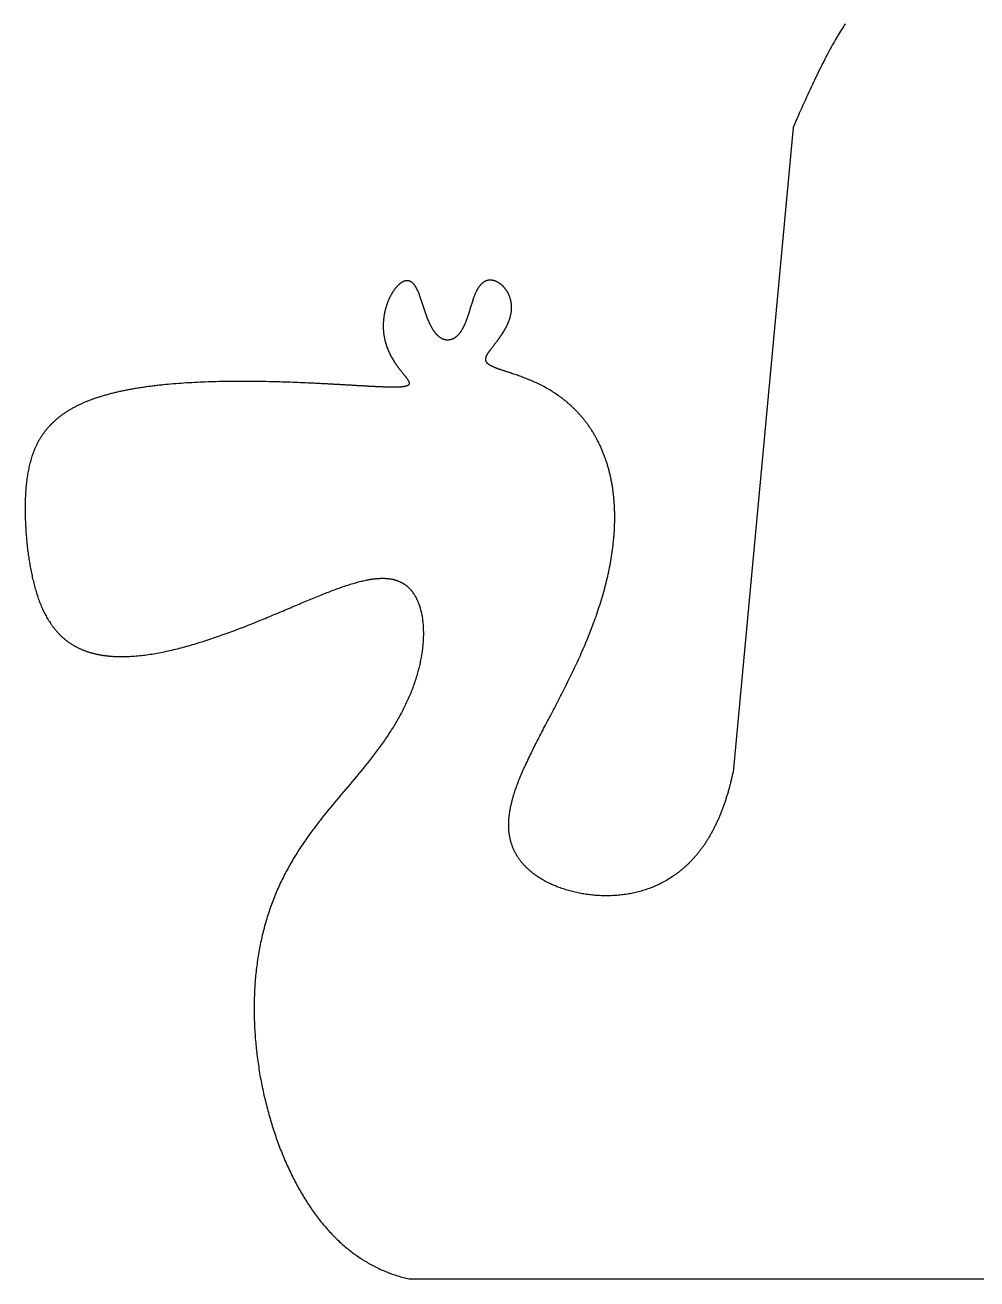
# Model space of a CAD drawing. Extents: x 10 to 579, y 44 to 800.
# Drawn here: x 221.17 to 258.34, y 304.96 to 353.96 of the extents above; entities that cross this region are included whole.
import ezdxf

# ---------------------------------------------------------------- set-up
doc = ezdxf.new("R2010")
doc.units = 0
doc.header["$MEASUREMENT"] = 0
doc.layers.get('0').update_dxf_attribs({"lineweight": 0})

msp = doc.modelspace()

# ---------------------------------------------------------------- linework, layer by layer
at = {"color": 18, "lineweight": 25, "true_color": 0x000000}
for p, q in [((251.167, 349.959), (248.818, 324.767)), ((236.167, 304.959), (286.167, 304.959))]:
    msp.add_line(p, q, dxfattribs=at)
for points in [[(253.202, 354.011), (253.165, 353.956), (253.128, 353.899), (253.09, 353.841), (253.052, 353.781), (253.014, 353.72), (252.975, 353.658), (252.937, 353.593), (252.898, 353.527), (252.858, 353.46), (252.818, 353.391), (252.778, 353.321), (252.738, 353.249), (252.697, 353.176), (252.656, 353.102), (252.615, 353.026), (252.574, 352.949), (252.532, 352.87), (252.49, 352.79), (252.448, 352.709), (252.405, 352.626), (252.362, 352.542), (252.319, 352.457), (252.276, 352.37), (252.232, 352.283), (252.188, 352.194), (252.144, 352.104), (252.1, 352.012), (252.055, 351.92), (252.011, 351.826), (251.966, 351.732), (251.92, 351.636), (251.875, 351.539), (251.829, 351.441), (251.783, 351.342), (251.737, 351.241), (251.691, 351.14), (251.644, 351.038), (251.597, 350.935), (251.55, 350.83), (251.503, 350.725), (251.456, 350.618), (251.408, 350.511), (251.36, 350.403), (251.312, 350.293), (251.264, 350.183), (251.216, 350.071), (251.167, 349.959)], [(248.818, 324.767), (248.809, 324.726), (248.8, 324.686), (248.791, 324.645), (248.782, 324.605), (248.773, 324.564), (248.764, 324.524), (248.754, 324.484), (248.745, 324.445), (248.735, 324.405), (248.725, 324.366), (248.715, 324.327), (248.705, 324.287), (248.695, 324.249), (248.685, 324.21), (248.675, 324.171), (248.664, 324.133), (248.654, 324.095), (248.643, 324.057), (248.633, 324.019), (248.622, 323.982), (248.611, 323.944), (248.6, 323.907), (248.589, 323.87), (248.577, 323.833), (248.566, 323.796), (248.554, 323.76), (248.543, 323.723), (248.531, 323.687), (248.519, 323.651), (248.507, 323.615), (248.495, 323.58), (248.483, 323.544), (248.471, 323.509), (248.458, 323.474), (248.446, 323.439), (248.433, 323.404), (248.421, 323.369), (248.408, 323.335), (248.395, 323.301), (248.382, 323.267), (248.369, 323.233), (248.356, 323.199), (248.342, 323.165), (248.329, 323.132), (248.315, 323.099), (248.302, 323.066), (248.288, 323.033), (248.274, 323), (248.26, 322.968), (248.246, 322.936), (248.232, 322.903), (248.217, 322.871), (248.203, 322.84), (248.188, 322.808), (248.174, 322.777), (248.159, 322.745), (248.144, 322.714), (248.129, 322.683), (248.114, 322.653), (248.099, 322.622), (248.083, 322.592), (248.068, 322.562), (248.053, 322.531), (248.037, 322.502), (248.021, 322.472), (248.005, 322.442), (247.989, 322.413), (247.973, 322.384), (247.957, 322.355), (247.941, 322.326), (247.925, 322.298), (247.908, 322.269), (247.892, 322.241), (247.875, 322.213), (247.858, 322.185), (247.841, 322.157), (247.824, 322.13), (247.807, 322.102), (247.79, 322.075), (247.773, 322.048), (247.755, 322.021), (247.738, 321.994), (247.72, 321.968), (247.702, 321.942), (247.685, 321.915), (247.667, 321.89), (247.649, 321.864), (247.63, 321.838), (247.612, 321.813), (247.594, 321.787), (247.575, 321.762), (247.557, 321.737), (247.538, 321.713), (247.519, 321.688), (247.5, 321.664), (247.481, 321.639), (247.462, 321.615), (247.443, 321.591), (247.424, 321.568), (247.405, 321.544), (247.385, 321.521), (247.365, 321.498), (247.346, 321.475), (247.326, 321.452), (247.306, 321.429), (247.286, 321.407), (247.266, 321.384), (247.246, 321.362), (247.226, 321.34), (247.205, 321.319), (247.185, 321.297), (247.164, 321.276), (247.143, 321.254), (247.123, 321.233), (247.102, 321.212), (247.081, 321.192), (247.06, 321.171), (247.039, 321.151), (247.017, 321.13), (246.996, 321.11), (246.974, 321.09), (246.953, 321.071), (246.931, 321.051), (246.91, 321.032), (246.888, 321.013), (246.866, 320.994), (246.844, 320.975), (246.822, 320.956), (246.799, 320.938), (246.777, 320.919), (246.755, 320.901), (246.732, 320.883), (246.71, 320.866), (246.687, 320.848), (246.641, 320.813), (246.595, 320.779), (246.549, 320.746), (246.502, 320.713), (246.455, 320.681), (246.408, 320.65), (246.36, 320.619), (246.312, 320.589), (246.264, 320.56), (246.215, 320.532), (246.166, 320.504), (246.117, 320.477), (246.067, 320.45), (246.017, 320.424), (245.967, 320.399), (245.916, 320.375), (245.865, 320.351), (245.814, 320.328), (245.763, 320.305), (245.711, 320.284), (245.659, 320.262), (245.607, 320.242), (245.554, 320.222), (245.502, 320.203), (245.449, 320.185), (245.395, 320.167), (245.342, 320.15), (245.288, 320.133), (245.234, 320.117), (245.18, 320.102), (245.126, 320.088), (245.071, 320.074), (245.016, 320.061), (244.961, 320.048), (244.906, 320.036), (244.851, 320.025), (244.795, 320.014), (244.74, 320.004), (244.684, 319.995), (244.628, 319.986), (244.572, 319.978), (244.516, 319.971), (244.459, 319.964), (244.403, 319.958), (244.346, 319.953), (244.29, 319.948), (244.233, 319.943), (244.176, 319.94), (244.12, 319.937), (244.063, 319.934), (244.006, 319.933), (243.949, 319.931), (243.892, 319.931), (243.835, 319.931), (243.778, 319.931), (243.721, 319.933), (243.664, 319.935), (243.607, 319.937), (243.551, 319.94), (243.494, 319.944), (243.437, 319.948), (243.381, 319.953), (243.324, 319.958), (243.268, 319.964), (243.211, 319.971), (243.155, 319.978), (243.099, 319.986), (243.043, 319.994), (242.988, 320.003), (242.932, 320.012), (242.877, 320.022), (242.822, 320.033), (242.767, 320.044), (242.712, 320.055), (242.658, 320.068), (242.603, 320.08), (242.549, 320.094), (242.496, 320.107), (242.442, 320.122), (242.389, 320.137), (242.337, 320.152), (242.284, 320.168), (242.232, 320.185), (242.18, 320.202), (242.129, 320.219), (242.078, 320.237), (242.027, 320.256), (241.977, 320.275), (241.927, 320.294), (241.878, 320.315), (241.829, 320.335), (241.781, 320.356), (241.732, 320.378), (241.685, 320.4), (241.638, 320.423), (241.591, 320.446), (241.545, 320.469), (241.5, 320.493), (241.455, 320.518), (241.41, 320.543), (241.366, 320.568), (241.323, 320.594), (241.28, 320.621), (241.238, 320.647), (241.196, 320.675), (241.155, 320.703), (241.115, 320.731), (241.075, 320.759), (241.055, 320.774), (241.036, 320.789), (241.017, 320.803), (240.997, 320.818), (240.978, 320.833), (240.96, 320.848), (240.941, 320.864), (240.922, 320.879), (240.904, 320.894), (240.886, 320.91), (240.868, 320.925), (240.85, 320.941), (240.833, 320.957), (240.815, 320.973), (240.798, 320.989), (240.781, 321.005), (240.764, 321.021), (240.747, 321.038), (240.73, 321.054), (240.714, 321.071), (240.698, 321.088), (240.682, 321.104), (240.666, 321.121), (240.65, 321.138), (240.635, 321.156), (240.62, 321.173), (240.604, 321.19), (240.59, 321.208), (240.575, 321.225), (240.56, 321.243), (240.546, 321.261), (240.532, 321.278), (240.518, 321.296), (240.504, 321.314), (240.491, 321.333), (240.477, 321.351), (240.464, 321.369), (240.451, 321.388), (240.438, 321.406), (240.426, 321.425), (240.414, 321.444), (240.401, 321.463), (240.389, 321.482), (240.378, 321.501), (240.366, 321.52), (240.355, 321.539), (240.344, 321.559), (240.333, 321.578), (240.322, 321.598), (240.311, 321.617), (240.301, 321.637), (240.291, 321.657), (240.281, 321.677), (240.271, 321.697), (240.262, 321.717), (240.253, 321.738), (240.244, 321.758), (240.235, 321.778), (240.226, 321.799), (240.218, 321.82), (240.209, 321.84), (240.201, 321.861), (240.194, 321.882), (240.186, 321.903), (240.179, 321.924), (240.172, 321.946), (240.165, 321.967), (240.158, 321.988), (240.151, 322.01), (240.145, 322.032), (240.139, 322.053), (240.133, 322.075), (240.127, 322.097), (240.122, 322.119), (240.117, 322.141), (240.112, 322.163), (240.107, 322.186), (240.102, 322.208), (240.098, 322.23), (240.094, 322.253), (240.09, 322.276), (240.086, 322.298), (240.083, 322.321), (240.079, 322.344), (240.076, 322.367), (240.073, 322.39), (240.071, 322.414), (240.068, 322.437), (240.066, 322.46), (240.064, 322.484), (240.062, 322.507), (240.06, 322.531), (240.059, 322.555), (240.058, 322.579), (240.057, 322.603), (240.056, 322.627), (240.056, 322.651), (240.055, 322.675), (240.055, 322.7), (240.055, 322.724), (240.056, 322.749), (240.056, 322.773), (240.057, 322.798), (240.058, 322.823), (240.059, 322.848), (240.06, 322.873), (240.062, 322.898), (240.064, 322.923), (240.066, 322.948), (240.068, 322.973), (240.07, 322.999), (240.073, 323.024), (240.076, 323.05), (240.079, 323.076), (240.082, 323.102), (240.085, 323.127), (240.089, 323.153), (240.093, 323.18), (240.097, 323.206), (240.101, 323.232), (240.105, 323.258), (240.11, 323.285), (240.115, 323.311), (240.12, 323.338), (240.125, 323.365), (240.13, 323.392), (240.136, 323.418), (240.141, 323.445), (240.147, 323.473), (240.154, 323.5), (240.16, 323.527), (240.166, 323.554), (240.173, 323.582), (240.18, 323.609), (240.187, 323.637), (240.194, 323.665), (240.202, 323.693), (240.209, 323.721), (240.217, 323.749), (240.225, 323.777), (240.234, 323.805), (240.242, 323.833), (240.25, 323.862), (240.259, 323.89), (240.268, 323.919), (240.277, 323.947), (240.286, 323.976), (240.296, 324.005), (240.315, 324.063), (240.335, 324.121), (240.356, 324.18), (240.377, 324.239), (240.399, 324.298), (240.422, 324.358), (240.445, 324.418), (240.469, 324.479), (240.494, 324.54), (240.519, 324.601), (240.545, 324.662), (240.571, 324.724), (240.598, 324.787), (240.625, 324.849), (240.653, 324.913), (240.682, 324.976), (240.711, 325.04), (240.741, 325.104), (240.771, 325.168), (240.801, 325.233), (240.832, 325.299), (240.864, 325.364), (240.896, 325.43), (240.928, 325.497), (240.961, 325.563), (240.994, 325.63), (241.028, 325.698), (241.062, 325.765), (241.096, 325.834), (241.131, 325.902), (241.166, 325.971), (241.202, 326.04), (241.238, 326.11), (241.274, 326.18), (241.31, 326.25), (241.347, 326.32), (241.384, 326.391), (241.421, 326.463), (241.458, 326.534), (241.496, 326.606), (241.534, 326.679), (241.572, 326.751), (241.611, 326.824), (241.649, 326.898), (241.688, 326.971), (241.727, 327.046), (241.766, 327.12), (241.805, 327.195), (241.844, 327.27), (241.883, 327.345), (241.922, 327.421), (241.962, 327.497), (242.001, 327.573), (242.041, 327.65), (242.08, 327.727), (242.12, 327.804), (242.16, 327.882), (242.199, 327.96), (242.239, 328.038), (242.278, 328.116), (242.318, 328.195), (242.357, 328.274), (242.396, 328.354), (242.435, 328.433), (242.474, 328.513), (242.513, 328.594), (242.552, 328.674), (242.591, 328.755), (242.629, 328.836), (242.667, 328.917), (242.705, 328.999), (242.743, 329.081), (242.781, 329.163), (242.818, 329.245), (242.855, 329.328), (242.892, 329.411), (242.929, 329.494), (242.965, 329.577), (243.001, 329.661), (243.037, 329.745), (243.072, 329.829), (243.107, 329.913), (243.142, 329.997), (243.176, 330.082), (243.21, 330.167), (243.244, 330.252), (243.277, 330.337), (243.309, 330.422), (243.342, 330.508), (243.374, 330.594), (243.405, 330.68), (243.436, 330.766), (243.466, 330.852), (243.496, 330.938), (243.526, 331.024), (243.555, 331.111), (243.583, 331.197), (243.611, 331.284), (243.639, 331.371), (243.666, 331.458), (243.692, 331.545), (243.718, 331.632), (243.743, 331.719), (243.768, 331.806), (243.792, 331.893), (243.815, 331.981), (243.838, 332.068), (243.86, 332.155), (243.882, 332.242), (243.902, 332.33), (243.923, 332.417), (243.942, 332.504), (243.961, 332.591), (243.979, 332.679), (243.997, 332.766), (244.014, 332.853), (244.03, 332.94), (244.046, 333.027), (244.06, 333.113), (244.074, 333.2), (244.088, 333.287), (244.1, 333.373), (244.112, 333.46), (244.123, 333.546), (244.134, 333.632), (244.143, 333.718), (244.148, 333.761), (244.152, 333.803), (244.156, 333.846), (244.16, 333.889), (244.164, 333.932), (244.168, 333.974), (244.171, 334.017), (244.174, 334.059), (244.177, 334.102), (244.18, 334.144), (244.183, 334.187), (244.185, 334.229), (244.187, 334.271), (244.189, 334.313), (244.191, 334.355), (244.193, 334.397), (244.194, 334.439), (244.195, 334.481), (244.196, 334.523), (244.197, 334.565), (244.198, 334.607), (244.198, 334.648), (244.199, 334.69), (244.199, 334.731), (244.198, 334.773), (244.198, 334.814), (244.197, 334.855), (244.197, 334.896), (244.196, 334.937), (244.195, 334.978), (244.193, 335.019), (244.192, 335.06), (244.19, 335.101), (244.188, 335.141), (244.186, 335.182), (244.183, 335.222), (244.181, 335.263), (244.178, 335.303), (244.175, 335.343), (244.172, 335.383), (244.168, 335.423), (244.164, 335.463), (244.161, 335.503), (244.157, 335.542), (244.152, 335.582), (244.148, 335.622), (244.143, 335.661), (244.138, 335.7), (244.133, 335.739), (244.128, 335.778), (244.123, 335.817), (244.117, 335.856), (244.111, 335.895), (244.105, 335.933), (244.099, 335.972), (244.092, 336.01), (244.086, 336.048), (244.079, 336.086), (244.072, 336.124), (244.064, 336.162), (244.057, 336.2), (244.049, 336.237), (244.041, 336.275), (244.033, 336.312), (244.025, 336.349), (244.016, 336.387), (244.007, 336.424), (243.998, 336.46), (243.989, 336.497), (243.98, 336.534), (243.97, 336.57), (243.961, 336.606), (243.951, 336.642), (243.941, 336.678), (243.93, 336.714), (243.92, 336.75), (243.909, 336.786), (243.898, 336.821), (243.887, 336.856), (243.876, 336.891), (243.864, 336.926), (243.852, 336.961), (243.841, 336.996), (243.828, 337.03), (243.816, 337.065), (243.804, 337.099), (243.791, 337.133), (243.778, 337.167), (243.765, 337.201), (243.752, 337.235), (243.738, 337.268), (243.725, 337.301), (243.711, 337.334), (243.697, 337.367), (243.683, 337.4), (243.668, 337.433), (243.654, 337.465), (243.639, 337.498), (243.624, 337.53), (243.609, 337.562), (243.594, 337.594), (243.578, 337.625), (243.562, 337.657), (243.546, 337.688), (243.53, 337.719), (243.514, 337.75), (243.498, 337.781), (243.481, 337.812), (243.465, 337.842), (243.448, 337.873), (243.431, 337.903), (243.413, 337.933), (243.396, 337.962), (243.378, 337.992), (243.361, 338.022), (243.343, 338.051), (243.325, 338.08), (243.306, 338.109), (243.288, 338.137), (243.269, 338.166), (243.251, 338.194), (243.232, 338.222), (243.213, 338.25), (243.193, 338.278), (243.174, 338.306), (243.154, 338.333), (243.135, 338.361), (243.115, 338.388), (243.095, 338.414), (243.075, 338.441), (243.055, 338.468), (243.034, 338.494), (243.014, 338.52), (242.993, 338.546), (242.972, 338.572), (242.951, 338.597), (242.93, 338.623), (242.909, 338.648), (242.887, 338.673), (242.866, 338.698), (242.844, 338.723), (242.822, 338.747), (242.8, 338.771), (242.778, 338.795), (242.756, 338.819), (242.734, 338.843), (242.711, 338.866), (242.689, 338.89), (242.666, 338.913), (242.643, 338.936), (242.62, 338.958), (242.597, 338.981), (242.574, 339.003), (242.551, 339.025), (242.527, 339.047), (242.504, 339.069), (242.48, 339.091), (242.457, 339.112), (242.433, 339.133), (242.409, 339.154), (242.385, 339.175), (242.361, 339.196), (242.337, 339.216), (242.313, 339.237), (242.288, 339.257), (242.264, 339.277), (242.239, 339.296), (242.215, 339.316), (242.19, 339.335), (242.165, 339.354), (242.141, 339.373), (242.116, 339.392), (242.091, 339.41), (242.066, 339.429), (242.041, 339.447), (242.015, 339.465), (241.965, 339.501), (241.914, 339.535), (241.863, 339.569), (241.812, 339.603), (241.761, 339.635), (241.709, 339.667), (241.658, 339.698), (241.606, 339.728), (241.554, 339.758), (241.503, 339.787), (241.451, 339.816), (241.399, 339.843), (241.347, 339.87), (241.295, 339.897), (241.243, 339.922), (241.192, 339.947), (241.14, 339.972), (241.089, 339.996), (241.037, 340.019), (240.986, 340.042), (240.935, 340.064), (240.884, 340.085), (240.834, 340.106), (240.784, 340.127), (240.734, 340.146), (240.684, 340.166), (240.635, 340.185), (240.586, 340.203), (240.538, 340.221), (240.49, 340.238), (240.443, 340.255), (240.396, 340.272), (240.349, 340.288), (240.303, 340.304), (240.258, 340.319), (240.213, 340.335), (240.169, 340.349), (240.126, 340.364), (240.083, 340.378), (240.041, 340.391), (240.02, 340.398), (239.999, 340.405), (239.979, 340.412), (239.959, 340.418), (239.939, 340.425), (239.919, 340.431), (239.899, 340.438), (239.88, 340.444), (239.861, 340.45), (239.842, 340.457), (239.823, 340.463), (239.804, 340.469), (239.786, 340.475), (239.768, 340.481), (239.75, 340.487), (239.732, 340.493), (239.715, 340.499), (239.698, 340.505), (239.681, 340.511), (239.664, 340.517), (239.647, 340.523), (239.631, 340.529), (239.615, 340.535), (239.599, 340.54), (239.584, 340.546), (239.569, 340.552), (239.554, 340.558), (239.539, 340.564), (239.524, 340.569), (239.51, 340.575), (239.496, 340.581), (239.482, 340.587), (239.469, 340.592), (239.456, 340.598), (239.443, 340.604), (239.43, 340.61), (239.418, 340.615), (239.406, 340.621), (239.394, 340.627), (239.382, 340.633), (239.371, 340.639), (239.36, 340.644), (239.349, 340.65), (239.339, 340.656), (239.329, 340.662), (239.319, 340.668), (239.309, 340.674), (239.3, 340.68), (239.291, 340.686), (239.283, 340.692), (239.274, 340.698), (239.266, 340.705), (239.258, 340.711), (239.251, 340.717), (239.243, 340.723), (239.237, 340.73), (239.23, 340.736), (239.224, 340.743), (239.218, 340.749), (239.212, 340.756), (239.206, 340.762), (239.201, 340.769), (239.196, 340.776), (239.192, 340.782), (239.188, 340.789), (239.184, 340.796), (239.18, 340.803), (239.176, 340.81), (239.173, 340.817), (239.171, 340.824), (239.168, 340.832), (239.166, 340.839), (239.164, 340.847), (239.162, 340.854), (239.161, 340.862), (239.16, 340.869), (239.159, 340.877), (239.159, 340.885), (239.159, 340.893), (239.159, 340.901), (239.159, 340.909), (239.16, 340.917), (239.161, 340.925), (239.162, 340.934), (239.163, 340.942), (239.165, 340.95), (239.167, 340.959), (239.169, 340.968), (239.172, 340.977), (239.175, 340.986), (239.178, 340.995), (239.181, 341.004), (239.185, 341.013), (239.189, 341.022), (239.193, 341.032), (239.197, 341.041), (239.202, 341.051), (239.207, 341.06), (239.212, 341.07), (239.217, 341.08), (239.222, 341.09), (239.228, 341.1), (239.234, 341.111), (239.24, 341.121), (239.247, 341.131), (239.253, 341.142), (239.26, 341.153), (239.267, 341.163), (239.274, 341.174), (239.282, 341.185), (239.289, 341.196), (239.297, 341.208), (239.305, 341.219), (239.313, 341.23), (239.321, 341.242), (239.33, 341.254), (239.347, 341.277), (239.365, 341.301), (239.384, 341.326), (239.403, 341.351), (239.423, 341.376), (239.443, 341.402), (239.463, 341.429), (239.484, 341.455), (239.505, 341.483), (239.527, 341.51), (239.549, 341.538), (239.571, 341.567), (239.593, 341.596), (239.615, 341.625), (239.637, 341.655), (239.66, 341.685), (239.682, 341.715), (239.704, 341.746), (239.727, 341.777), (239.749, 341.809), (239.771, 341.841), (239.792, 341.873), (239.814, 341.906), (239.835, 341.939), (239.856, 341.972), (239.876, 342.006), (239.896, 342.04), (239.916, 342.074), (239.935, 342.109), (239.954, 342.143), (239.972, 342.178), (239.989, 342.214), (240.006, 342.249), (240.022, 342.285), (240.037, 342.32), (240.052, 342.356), (240.059, 342.375), (240.066, 342.393), (240.072, 342.411), (240.079, 342.429), (240.085, 342.447), (240.091, 342.465), (240.097, 342.484), (240.103, 342.502), (240.108, 342.52), (240.113, 342.538), (240.118, 342.557), (240.123, 342.575), (240.127, 342.593), (240.132, 342.612), (240.136, 342.63), (240.14, 342.648), (240.143, 342.667), (240.146, 342.685), (240.15, 342.703), (240.152, 342.722), (240.155, 342.74), (240.157, 342.758), (240.16, 342.777), (240.161, 342.795), (240.163, 342.813), (240.164, 342.832), (240.166, 342.85), (240.166, 342.868), (240.167, 342.886), (240.167, 342.904), (240.168, 342.922), (240.168, 342.94), (240.167, 342.958), (240.167, 342.976), (240.166, 342.994), (240.165, 343.012), (240.163, 343.03), (240.162, 343.047), (240.16, 343.065), (240.158, 343.083), (240.155, 343.1), (240.153, 343.118), (240.15, 343.135), (240.147, 343.152), (240.143, 343.169), (240.14, 343.186), (240.136, 343.203), (240.132, 343.22), (240.128, 343.237), (240.123, 343.254), (240.118, 343.271), (240.113, 343.287), (240.108, 343.304), (240.103, 343.32), (240.097, 343.336), (240.091, 343.352), (240.085, 343.368), (240.079, 343.384), (240.072, 343.399), (240.065, 343.415), (240.058, 343.43), (240.051, 343.446), (240.044, 343.461), (240.036, 343.476), (240.029, 343.491), (240.021, 343.505), (240.012, 343.52), (240.004, 343.534), (239.996, 343.548), (239.987, 343.562), (239.978, 343.576), (239.969, 343.59), (239.96, 343.603), (239.95, 343.617), (239.941, 343.63), (239.931, 343.643), (239.921, 343.656), (239.911, 343.668), (239.901, 343.681), (239.891, 343.693), (239.881, 343.705), (239.87, 343.717), (239.859, 343.728), (239.849, 343.739), (239.838, 343.751), (239.827, 343.762), (239.816, 343.772), (239.804, 343.783), (239.793, 343.793), (239.782, 343.803), (239.77, 343.813), (239.758, 343.822), (239.747, 343.832), (239.735, 343.841), (239.723, 343.85), (239.711, 343.858), (239.699, 343.866), (239.687, 343.875), (239.675, 343.882), (239.663, 343.89), (239.651, 343.897), (239.638, 343.904), (239.626, 343.911), (239.614, 343.918), (239.601, 343.924), (239.589, 343.93), (239.577, 343.936), (239.564, 343.941), (239.552, 343.946), (239.539, 343.951), (239.527, 343.956), (239.514, 343.96), (239.502, 343.964), (239.49, 343.968), (239.477, 343.971), (239.465, 343.975), (239.452, 343.978), (239.44, 343.98), (239.427, 343.983), (239.415, 343.985), (239.403, 343.986), (239.39, 343.988), (239.378, 343.989), (239.366, 343.99), (239.354, 343.99), (239.342, 343.991), (239.33, 343.991), (239.318, 343.99), (239.306, 343.99), (239.294, 343.989), (239.282, 343.988), (239.27, 343.986), (239.258, 343.984), (239.247, 343.982), (239.235, 343.98), (239.224, 343.977), (239.212, 343.974), (239.201, 343.971), (239.19, 343.967), (239.179, 343.963), (239.167, 343.959), (239.156, 343.955), (239.146, 343.95), (239.135, 343.945), (239.124, 343.94), (239.113, 343.934), (239.103, 343.928), (239.092, 343.922), (239.082, 343.915), (239.072, 343.908), (239.061, 343.901), (239.051, 343.894), (239.041, 343.886), (239.031, 343.878), (239.022, 343.87), (239.012, 343.862), (239.002, 343.853), (238.993, 343.844), (238.983, 343.835), (238.974, 343.825), (238.965, 343.815), (238.956, 343.805), (238.947, 343.795), (238.938, 343.784), (238.929, 343.774), (238.92, 343.762), (238.911, 343.751), (238.903, 343.74), (238.894, 343.728), (238.886, 343.716), (238.878, 343.703), (238.87, 343.691), (238.862, 343.678), (238.854, 343.665), (238.846, 343.652), (238.838, 343.639), (238.83, 343.625), (238.823, 343.611), (238.815, 343.597), (238.808, 343.583), (238.8, 343.568), (238.793, 343.554), (238.786, 343.539), (238.778, 343.524), (238.764, 343.493), (238.751, 343.462), (238.737, 343.43), (238.724, 343.397), (238.711, 343.364), (238.698, 343.33), (238.685, 343.296), (238.673, 343.261), (238.661, 343.226), (238.649, 343.19), (238.637, 343.154), (238.625, 343.118), (238.613, 343.081), (238.601, 343.044), (238.59, 343.007), (238.567, 342.931), (238.543, 342.856), (238.52, 342.78), (238.496, 342.705), (238.484, 342.667), (238.472, 342.63), (238.46, 342.593), (238.447, 342.556), (238.435, 342.519), (238.422, 342.483), (238.409, 342.447), (238.395, 342.411), (238.382, 342.376), (238.368, 342.341), (238.353, 342.307), (238.339, 342.273), (238.324, 342.24), (238.309, 342.208), (238.294, 342.176), (238.278, 342.144), (238.27, 342.129), (238.262, 342.114), (238.254, 342.099), (238.246, 342.084), (238.237, 342.07), (238.229, 342.055), (238.221, 342.041), (238.212, 342.027), (238.203, 342.013), (238.195, 342), (238.186, 341.986), (238.177, 341.973), (238.168, 341.96), (238.159, 341.947), (238.15, 341.935), (238.14, 341.923), (238.131, 341.911), (238.122, 341.899), (238.112, 341.887), (238.103, 341.876), (238.093, 341.865), (238.083, 341.854), (238.073, 341.844), (238.063, 341.833), (238.053, 341.823), (238.043, 341.813), (238.033, 341.804), (238.023, 341.795), (238.013, 341.786), (238.002, 341.777), (237.992, 341.768), (237.981, 341.76), (237.971, 341.752), (237.96, 341.745), (237.949, 341.737), (237.939, 341.73), (237.928, 341.723), (237.917, 341.717), (237.906, 341.711), (237.895, 341.705), (237.884, 341.699), (237.873, 341.694), (237.862, 341.689), (237.85, 341.684), (237.839, 341.68), (237.828, 341.675), (237.816, 341.671), (237.805, 341.668), (237.794, 341.665), (237.782, 341.662), (237.771, 341.659), (237.759, 341.657), (237.748, 341.655), (237.736, 341.653), (237.725, 341.651), (237.713, 341.65), (237.701, 341.649), (237.69, 341.649), (237.678, 341.648), (237.666, 341.649), (237.655, 341.649), (237.643, 341.65), (237.631, 341.651), (237.62, 341.652), (237.608, 341.653), (237.596, 341.655), (237.585, 341.657), (237.573, 341.66), (237.561, 341.663), (237.55, 341.666), (237.538, 341.669), (237.526, 341.673), (237.515, 341.677), (237.503, 341.681), (237.492, 341.686), (237.48, 341.691), (237.469, 341.696), (237.457, 341.702), (237.446, 341.707), (237.435, 341.714), (237.423, 341.72), (237.412, 341.727), (237.401, 341.734), (237.39, 341.741), (237.379, 341.748), (237.368, 341.756), (237.357, 341.764), (237.346, 341.773), (237.335, 341.782), (237.324, 341.79), (237.313, 341.8), (237.302, 341.809), (237.292, 341.819), (237.281, 341.829), (237.27, 341.839), (237.26, 341.85), (237.25, 341.861), (237.239, 341.872), (237.229, 341.883), (237.219, 341.895), (237.209, 341.907), (237.199, 341.919), (237.189, 341.931), (237.179, 341.944), (237.169, 341.957), (237.159, 341.97), (237.149, 341.983), (237.14, 341.997), (237.13, 342.011), (237.121, 342.025), (237.111, 342.039), (237.102, 342.053), (237.093, 342.068), (237.084, 342.083), (237.075, 342.098), (237.066, 342.113), (237.057, 342.129), (237.048, 342.144), (237.039, 342.16), (237.031, 342.176), (237.014, 342.209), (236.997, 342.242), (236.981, 342.276), (236.964, 342.31), (236.949, 342.345), (236.933, 342.381), (236.918, 342.417), (236.903, 342.454), (236.888, 342.491), (236.874, 342.528), (236.859, 342.566), (236.845, 342.604), (236.831, 342.642), (236.818, 342.681), (236.804, 342.719), (236.791, 342.758), (236.765, 342.836), (236.74, 342.913), (236.715, 342.991), (236.702, 343.029), (236.69, 343.067), (236.677, 343.105), (236.665, 343.143), (236.653, 343.18), (236.641, 343.217), (236.628, 343.253), (236.616, 343.289), (236.603, 343.324), (236.591, 343.359), (236.578, 343.393), (236.566, 343.427), (236.553, 343.46), (236.54, 343.492), (236.533, 343.508), (236.527, 343.524), (236.52, 343.539), (236.514, 343.554), (236.507, 343.569), (236.5, 343.584), (236.493, 343.599), (236.487, 343.613), (236.48, 343.627), (236.473, 343.641), (236.466, 343.654), (236.459, 343.668), (236.452, 343.681), (236.444, 343.694), (236.437, 343.707), (236.43, 343.719), (236.423, 343.731), (236.415, 343.743), (236.408, 343.755), (236.4, 343.766), (236.392, 343.777), (236.385, 343.788), (236.377, 343.798), (236.369, 343.809), (236.361, 343.818), (236.353, 343.828), (236.345, 343.837), (236.337, 343.847), (236.329, 343.855), (236.321, 343.864), (236.313, 343.872), (236.304, 343.88), (236.296, 343.887), (236.287, 343.894), (236.278, 343.901), (236.27, 343.908), (236.261, 343.914), (236.252, 343.92), (236.243, 343.926), (236.234, 343.931), (236.225, 343.936), (236.216, 343.94), (236.207, 343.945), (236.198, 343.949), (236.188, 343.952), (236.179, 343.956), (236.169, 343.958), (236.16, 343.961), (236.15, 343.963), (236.14, 343.965), (236.131, 343.967), (236.121, 343.968), (236.111, 343.969), (236.101, 343.97), (236.091, 343.97), (236.081, 343.97), (236.07, 343.969), (236.06, 343.968), (236.05, 343.967), (236.04, 343.966), (236.029, 343.964), (236.019, 343.962), (236.008, 343.959), (235.998, 343.957), (235.987, 343.953), (235.977, 343.95), (235.966, 343.946), (235.955, 343.942), (235.944, 343.937), (235.934, 343.932), (235.923, 343.927), (235.912, 343.922), (235.901, 343.916), (235.89, 343.91), (235.879, 343.903), (235.868, 343.896), (235.857, 343.889), (235.846, 343.881), (235.835, 343.874), (235.824, 343.865), (235.813, 343.857), (235.802, 343.848), (235.791, 343.839), (235.78, 343.83), (235.769, 343.82), (235.758, 343.81), (235.747, 343.8), (235.735, 343.789), (235.724, 343.778), (235.713, 343.767), (235.702, 343.755), (235.691, 343.743), (235.681, 343.731), (235.67, 343.719), (235.659, 343.706), (235.648, 343.693), (235.637, 343.68), (235.626, 343.667), (235.615, 343.653), (235.605, 343.639), (235.594, 343.624), (235.584, 343.61), (235.573, 343.595), (235.563, 343.58), (235.552, 343.565), (235.542, 343.549), (235.532, 343.533), (235.521, 343.517), (235.511, 343.501), (235.501, 343.484), (235.491, 343.468), (235.481, 343.451), (235.472, 343.434), (235.462, 343.416), (235.452, 343.399), (235.443, 343.381), (235.433, 343.363), (235.424, 343.344), (235.415, 343.326), (235.406, 343.307), (235.397, 343.289), (235.388, 343.27), (235.38, 343.25), (235.371, 343.231), (235.362, 343.211), (235.354, 343.192), (235.346, 343.172), (235.338, 343.152), (235.33, 343.132), (235.322, 343.111), (235.315, 343.091), (235.307, 343.07), (235.3, 343.049), (235.293, 343.028), (235.286, 343.007), (235.279, 342.986), (235.272, 342.965), (235.265, 342.943), (235.259, 342.922), (235.253, 342.9), (235.247, 342.878), (235.241, 342.857), (235.235, 342.835), (235.23, 342.812), (235.224, 342.79), (235.219, 342.768), (235.214, 342.746), (235.21, 342.723), (235.205, 342.701), (235.201, 342.678), (235.196, 342.656), (235.192, 342.633), (235.189, 342.61), (235.185, 342.587), (235.182, 342.565), (235.178, 342.542), (235.175, 342.519), (235.173, 342.496), (235.17, 342.473), (235.168, 342.45), (235.165, 342.427), (235.163, 342.404), (235.162, 342.38), (235.16, 342.357), (235.159, 342.334), (235.158, 342.311), (235.157, 342.288), (235.156, 342.265), (235.156, 342.242), (235.155, 342.218), (235.155, 342.195), (235.155, 342.172), (235.156, 342.149), (235.156, 342.126), (235.157, 342.103), (235.158, 342.08), (235.159, 342.057), (235.161, 342.034), (235.163, 342.011), (235.164, 341.988), (235.167, 341.965), (235.169, 341.942), (235.171, 341.92), (235.174, 341.897), (235.177, 341.874), (235.18, 341.852), (235.184, 341.829), (235.187, 341.807), (235.191, 341.784), (235.195, 341.762), (235.199, 341.74), (235.204, 341.718), (235.208, 341.695), (235.213, 341.673), (235.218, 341.652), (235.223, 341.63), (235.229, 341.608), (235.234, 341.586), (235.24, 341.565), (235.246, 341.543), (235.252, 341.522), (235.258, 341.5), (235.265, 341.479), (235.272, 341.458), (235.279, 341.437), (235.286, 341.416), (235.293, 341.396), (235.3, 341.375), (235.315, 341.334), (235.331, 341.293), (235.348, 341.253), (235.365, 341.214), (235.382, 341.174), (235.4, 341.136), (235.419, 341.098), (235.438, 341.06), (235.457, 341.023), (235.477, 340.987), (235.497, 340.951), (235.518, 340.915), (235.538, 340.88), (235.559, 340.846), (235.58, 340.812), (235.602, 340.779), (235.623, 340.747), (235.645, 340.715), (235.667, 340.683), (235.688, 340.653), (235.71, 340.623), (235.732, 340.593), (235.753, 340.564), (235.775, 340.536), (235.796, 340.508), (235.817, 340.481), (235.838, 340.454), (235.859, 340.428), (235.879, 340.403), (235.899, 340.378), (235.918, 340.354), (235.937, 340.33), (235.956, 340.307), (235.965, 340.296), (235.974, 340.285), (235.982, 340.274), (235.991, 340.263), (235.999, 340.252), (236.008, 340.242), (236.016, 340.232), (236.024, 340.221), (236.032, 340.211), (236.04, 340.201), (236.047, 340.191), (236.054, 340.182), (236.061, 340.172), (236.068, 340.163), (236.075, 340.154), (236.082, 340.144), (236.088, 340.136), (236.094, 340.127), (236.1, 340.118), (236.106, 340.109), (236.111, 340.101), (236.116, 340.093), (236.121, 340.085), (236.126, 340.077), (236.131, 340.069), (236.135, 340.061), (236.139, 340.054), (236.143, 340.046), (236.146, 340.039), (236.149, 340.032), (236.152, 340.024), (236.155, 340.018), (236.158, 340.011), (236.16, 340.004), (236.162, 339.998), (236.163, 339.991), (236.165, 339.985), (236.166, 339.979), (236.167, 339.973), (236.167, 339.967), (236.167, 339.961), (236.167, 339.955), (236.167, 339.95), (236.166, 339.944), (236.165, 339.939), (236.163, 339.934), (236.162, 339.929), (236.16, 339.924), (236.157, 339.919), (236.155, 339.914), (236.152, 339.91), (236.148, 339.905), (236.145, 339.901), (236.141, 339.896), (236.137, 339.892), (236.132, 339.888), (236.127, 339.884), (236.122, 339.88), (236.116, 339.877), (236.11, 339.873), (236.104, 339.87), (236.097, 339.866), (236.09, 339.863), (236.082, 339.86), (236.075, 339.857), (236.067, 339.854), (236.058, 339.851), (236.049, 339.848), (236.04, 339.845), (236.03, 339.843), (236.02, 339.84), (236.01, 339.838), (235.999, 339.836), (235.988, 339.833), (235.977, 339.831), (235.965, 339.829), (235.953, 339.827), (235.941, 339.826), (235.928, 339.824), (235.914, 339.822), (235.901, 339.821), (235.887, 339.819), (235.872, 339.818), (235.858, 339.816), (235.843, 339.815), (235.827, 339.814), (235.811, 339.813), (235.795, 339.812), (235.778, 339.811), (235.761, 339.81), (235.744, 339.81), (235.726, 339.809), (235.708, 339.808), (235.689, 339.808), (235.67, 339.808), (235.651, 339.807), (235.631, 339.807), (235.611, 339.807), (235.591, 339.807), (235.57, 339.807), (235.549, 339.807), (235.527, 339.807), (235.506, 339.807), (235.483, 339.807), (235.461, 339.807), (235.438, 339.808), (235.414, 339.808), (235.39, 339.808), (235.366, 339.809), (235.342, 339.81), (235.317, 339.81), (235.291, 339.811), (235.266, 339.812), (235.24, 339.813), (235.213, 339.813), (235.187, 339.814), (235.16, 339.815), (235.132, 339.816), (235.104, 339.818), (235.076, 339.819), (235.047, 339.82), (235.019, 339.821), (234.989, 339.822), (234.96, 339.824), (234.93, 339.825), (234.899, 339.827), (234.869, 339.828), (234.838, 339.83), (234.806, 339.831), (234.775, 339.833), (234.742, 339.834), (234.71, 339.836), (234.677, 339.838), (234.644, 339.84), (234.611, 339.841), (234.577, 339.843), (234.543, 339.845), (234.508, 339.847), (234.474, 339.849), (234.439, 339.851), (234.403, 339.853), (234.367, 339.855), (234.331, 339.857), (234.295, 339.859), (234.258, 339.861), (234.221, 339.863), (234.184, 339.865), (234.146, 339.867), (234.108, 339.87), (234.07, 339.872), (234.031, 339.874), (233.992, 339.876), (233.953, 339.879), (233.914, 339.881), (233.874, 339.883), (233.834, 339.886), (233.794, 339.888), (233.753, 339.89), (233.712, 339.893), (233.671, 339.895), (233.629, 339.897), (233.587, 339.9), (233.545, 339.902), (233.503, 339.904), (233.46, 339.907), (233.418, 339.909), (233.374, 339.912), (233.331, 339.914), (233.287, 339.917), (233.243, 339.919), (233.199, 339.921), (233.155, 339.924), (233.11, 339.926), (233.065, 339.929), (233.02, 339.931), (232.975, 339.933), (232.929, 339.936), (232.883, 339.938), (232.837, 339.941), (232.791, 339.943), (232.744, 339.945), (232.697, 339.948), (232.65, 339.95), (232.603, 339.952), (232.556, 339.955), (232.508, 339.957), (232.46, 339.959), (232.412, 339.962), (232.364, 339.964), (232.315, 339.966), (232.218, 339.971), (232.12, 339.975), (232.021, 339.979), (231.921, 339.983), (231.821, 339.987), (231.72, 339.991), (231.618, 339.995), (231.516, 339.999), (231.414, 340.002), (231.31, 340.006), (231.207, 340.009), (231.102, 340.012), (230.998, 340.015), (230.892, 340.017), (230.787, 340.02), (230.681, 340.022), (230.575, 340.025), (230.468, 340.026), (230.361, 340.028), (230.254, 340.03), (230.147, 340.031), (230.039, 340.032), (229.932, 340.033), (229.824, 340.034), (229.716, 340.034), (229.608, 340.034), (229.499, 340.034), (229.391, 340.033), (229.283, 340.033), (229.175, 340.032), (229.067, 340.03), (228.959, 340.029), (228.851, 340.027), (228.743, 340.025), (228.635, 340.022), (228.528, 340.019), (228.42, 340.016), (228.313, 340.013), (228.206, 340.009), (228.1, 340.005), (227.993, 340), (227.888, 339.995), (227.782, 339.99), (227.677, 339.984), (227.572, 339.978), (227.468, 339.972), (227.364, 339.965), (227.261, 339.958), (227.158, 339.951), (227.055, 339.943), (226.954, 339.935), (226.852, 339.926), (226.752, 339.917), (226.652, 339.907), (226.552, 339.897), (226.503, 339.892), (226.454, 339.887), (226.404, 339.882), (226.356, 339.876), (226.307, 339.871), (226.258, 339.865), (226.21, 339.859), (226.162, 339.853), (226.114, 339.847), (226.066, 339.841), (226.018, 339.835), (225.971, 339.829), (225.923, 339.822), (225.876, 339.816), (225.829, 339.809), (225.783, 339.802), (225.736, 339.795), (225.69, 339.788), (225.644, 339.781), (225.598, 339.774), (225.552, 339.767), (225.507, 339.759), (225.462, 339.752), (225.417, 339.744), (225.372, 339.736), (225.327, 339.728), (225.283, 339.72), (225.239, 339.712), (225.195, 339.704), (225.151, 339.695), (225.108, 339.687), (225.065, 339.678), (225.022, 339.67), (224.979, 339.661), (224.936, 339.652), (224.894, 339.643), (224.852, 339.633), (224.81, 339.624), (224.769, 339.614), (224.727, 339.605), (224.686, 339.595), (224.646, 339.585), (224.605, 339.575), (224.565, 339.565), (224.525, 339.555), (224.485, 339.545), (224.445, 339.534), (224.406, 339.524), (224.367, 339.513), (224.328, 339.502), (224.289, 339.491), (224.251, 339.48), (224.213, 339.469), (224.175, 339.458), (224.138, 339.446), (224.1, 339.435), (224.063, 339.423), (224.027, 339.411), (223.99, 339.399), (223.954, 339.387), (223.918, 339.375), (223.882, 339.363), (223.847, 339.35), (223.811, 339.338), (223.776, 339.325), (223.742, 339.312), (223.707, 339.299), (223.673, 339.286), (223.639, 339.273), (223.606, 339.26), (223.572, 339.246), (223.539, 339.233), (223.506, 339.219), (223.474, 339.205), (223.442, 339.191), (223.41, 339.177), (223.378, 339.163), (223.346, 339.148), (223.315, 339.134), (223.284, 339.119), (223.253, 339.105), (223.223, 339.09), (223.193, 339.075), (223.163, 339.06), (223.133, 339.045), (223.104, 339.029), (223.075, 339.014), (223.046, 338.998), (223.017, 338.982), (222.989, 338.967), (222.961, 338.951), (222.933, 338.934), (222.905, 338.918), (222.878, 338.902), (222.851, 338.885), (222.824, 338.869), (222.798, 338.852), (222.772, 338.835), (222.746, 338.818), (222.72, 338.801), (222.695, 338.784), (222.669, 338.767), (222.644, 338.749), (222.62, 338.732), (222.595, 338.714), (222.571, 338.696), (222.547, 338.678), (222.523, 338.66), (222.5, 338.642), (222.477, 338.623), (222.454, 338.605), (222.431, 338.586), (222.409, 338.568), (222.387, 338.549), (222.365, 338.53), (222.343, 338.511), (222.322, 338.492), (222.301, 338.472), (222.28, 338.453), (222.259, 338.433), (222.238, 338.414), (222.218, 338.394), (222.198, 338.374), (222.179, 338.354), (222.159, 338.334), (222.14, 338.313), (222.121, 338.293), (222.102, 338.273), (222.083, 338.252), (222.065, 338.231), (222.047, 338.21), (222.029, 338.189), (222.012, 338.168), (221.994, 338.147), (221.977, 338.126), (221.96, 338.104), (221.943, 338.083), (221.927, 338.061), (221.911, 338.039), (221.894, 338.017), (221.879, 337.995), (221.863, 337.973), (221.848, 337.951), (221.832, 337.929), (221.817, 337.906), (221.803, 337.884), (221.788, 337.861), (221.774, 337.838), (221.76, 337.815), (221.746, 337.792), (221.732, 337.769), (221.719, 337.746), (221.705, 337.723), (221.692, 337.699), (221.679, 337.676), (221.667, 337.652), (221.654, 337.628), (221.642, 337.605), (221.63, 337.581), (221.618, 337.557), (221.606, 337.532), (221.595, 337.508), (221.583, 337.484), (221.572, 337.459), (221.561, 337.435), (221.55, 337.41), (221.54, 337.385), (221.529, 337.361), (221.519, 337.336), (221.509, 337.31), (221.499, 337.285), (221.49, 337.26), (221.48, 337.235), (221.471, 337.209), (221.462, 337.184), (221.453, 337.158), (221.435, 337.107), (221.418, 337.055), (221.402, 337.002), (221.387, 336.95), (221.372, 336.897), (221.358, 336.843), (221.344, 336.79), (221.331, 336.736), (221.319, 336.681), (221.307, 336.627), (221.296, 336.572), (221.285, 336.516), (221.275, 336.461), (221.265, 336.405), (221.256, 336.349), (221.247, 336.292), (221.239, 336.235), (221.231, 336.178), (221.224, 336.121), (221.218, 336.063), (221.211, 336.006), (221.206, 335.948), (221.2, 335.889), (221.195, 335.831), (221.191, 335.772), (221.187, 335.713), (221.183, 335.654), (221.18, 335.594), (221.177, 335.535), (221.174, 335.475), (221.172, 335.415), (221.17, 335.355), (221.169, 335.294), (221.168, 335.234), (221.167, 335.173), (221.167, 335.113), (221.167, 335.052), (221.167, 334.991), (221.167, 334.93), (221.168, 334.868), (221.169, 334.807), (221.171, 334.746), (221.173, 334.684), (221.175, 334.623), (221.177, 334.561), (221.18, 334.499), (221.183, 334.438), (221.186, 334.376), (221.19, 334.314), (221.193, 334.252), (221.197, 334.19), (221.202, 334.129), (221.206, 334.067), (221.211, 334.005), (221.216, 333.943), (221.222, 333.882), (221.227, 333.82), (221.233, 333.758), (221.24, 333.697), (221.246, 333.635), (221.253, 333.574), (221.26, 333.513), (221.267, 333.452), (221.275, 333.39), (221.283, 333.33), (221.291, 333.269), (221.3, 333.208), (221.308, 333.148), (221.317, 333.087), (221.327, 333.027), (221.336, 332.967), (221.346, 332.907), (221.356, 332.848), (221.367, 332.788), (221.378, 332.729), (221.389, 332.67), (221.4, 332.611), (221.412, 332.553), (221.424, 332.495), (221.437, 332.437), (221.449, 332.379), (221.462, 332.322), (221.476, 332.265), (221.49, 332.208), (221.504, 332.152), (221.518, 332.096), (221.533, 332.04), (221.548, 331.984), (221.564, 331.929), (221.58, 331.875), (221.596, 331.82), (221.612, 331.766), (221.63, 331.713), (221.647, 331.66), (221.665, 331.607), (221.683, 331.555), (221.702, 331.503), (221.721, 331.451), (221.74, 331.4), (221.76, 331.35), (221.781, 331.3), (221.801, 331.25), (221.823, 331.201), (221.844, 331.152), (221.866, 331.104), (221.889, 331.056), (221.912, 331.009), (221.936, 330.962), (221.96, 330.916), (221.984, 330.87), (222.009, 330.825), (222.034, 330.781), (222.06, 330.737), (222.087, 330.693), (222.114, 330.65), (222.141, 330.608), (222.169, 330.566), (222.183, 330.546), (222.197, 330.525), (222.212, 330.505), (222.226, 330.485), (222.241, 330.465), (222.256, 330.445), (222.271, 330.425), (222.286, 330.405), (222.301, 330.386), (222.317, 330.367), (222.332, 330.348), (222.348, 330.329), (222.363, 330.31), (222.379, 330.291), (222.395, 330.273), (222.412, 330.254), (222.428, 330.236), (222.444, 330.218), (222.461, 330.2), (222.478, 330.182), (222.495, 330.165), (222.512, 330.147), (222.529, 330.13), (222.546, 330.113), (222.563, 330.096), (222.581, 330.079), (222.599, 330.063), (222.616, 330.046), (222.634, 330.03), (222.653, 330.014), (222.671, 329.998), (222.689, 329.982), (222.708, 329.967), (222.727, 329.951), (222.745, 329.936), (222.764, 329.921), (222.784, 329.906), (222.803, 329.891), (222.822, 329.877), (222.842, 329.862), (222.862, 329.848), (222.881, 329.834), (222.901, 329.82), (222.922, 329.807), (222.942, 329.793), (222.962, 329.78), (222.983, 329.766), (223.004, 329.753), (223.025, 329.741), (223.046, 329.728), (223.067, 329.715), (223.088, 329.703), (223.11, 329.691), (223.131, 329.679), (223.153, 329.667), (223.175, 329.656), (223.197, 329.644), (223.219, 329.633), (223.242, 329.622), (223.264, 329.611), (223.287, 329.6), (223.31, 329.59), (223.333, 329.579), (223.356, 329.569), (223.379, 329.559), (223.402, 329.549), (223.426, 329.539), (223.449, 329.53), (223.473, 329.521), (223.497, 329.511), (223.521, 329.502), (223.546, 329.494), (223.57, 329.485), (223.595, 329.477), (223.619, 329.468), (223.644, 329.46), (223.669, 329.452), (223.694, 329.445), (223.719, 329.437), (223.745, 329.43), (223.77, 329.423), (223.796, 329.416), (223.822, 329.409), (223.848, 329.402), (223.874, 329.396), (223.9, 329.389), (223.927, 329.383), (223.953, 329.377), (223.98, 329.372), (224.007, 329.366), (224.034, 329.361), (224.061, 329.355), (224.088, 329.35), (224.115, 329.345), (224.143, 329.341), (224.17, 329.336), (224.198, 329.332), (224.226, 329.328), (224.254, 329.324), (224.282, 329.32), (224.311, 329.316), (224.339, 329.313), (224.367, 329.309), (224.396, 329.306), (224.425, 329.303), (224.454, 329.3), (224.483, 329.298), (224.512, 329.295), (224.542, 329.293), (224.571, 329.291), (224.601, 329.289), (224.63, 329.287), (224.66, 329.285), (224.69, 329.284), (224.72, 329.283), (224.75, 329.282), (224.781, 329.281), (224.811, 329.28), (224.842, 329.279), (224.872, 329.279), (224.903, 329.279), (224.934, 329.279), (224.965, 329.279), (224.996, 329.279), (225.028, 329.279), (225.059, 329.28), (225.09, 329.281), (225.122, 329.281), (225.154, 329.282), (225.186, 329.284), (225.25, 329.287), (225.314, 329.29), (225.379, 329.294), (225.444, 329.299), (225.51, 329.305), (225.576, 329.311), (225.642, 329.317), (225.709, 329.324), (225.777, 329.332), (225.844, 329.341), (225.912, 329.35), (225.981, 329.359), (226.049, 329.37), (226.118, 329.38), (226.188, 329.392), (226.257, 329.404), (226.327, 329.416), (226.398, 329.429), (226.468, 329.443), (226.539, 329.457), (226.611, 329.471), (226.682, 329.486), (226.754, 329.502), (226.826, 329.518), (226.898, 329.535), (226.97, 329.552), (227.043, 329.569), (227.116, 329.587), (227.189, 329.606), (227.262, 329.625), (227.336, 329.644), (227.41, 329.664), (227.483, 329.684), (227.557, 329.705), (227.632, 329.726), (227.706, 329.748), (227.78, 329.77), (227.855, 329.792), (227.93, 329.815), (228.004, 329.838), (228.079, 329.861), (228.154, 329.885), (228.229, 329.909), (228.304, 329.933), (228.379, 329.958), (228.455, 329.983), (228.53, 330.009), (228.605, 330.034), (228.68, 330.06), (228.756, 330.086), (228.831, 330.113), (228.906, 330.14), (228.981, 330.167), (229.057, 330.194), (229.132, 330.221), (229.207, 330.249), (229.282, 330.277), (229.357, 330.305), (229.432, 330.333), (229.582, 330.391), (229.731, 330.448), (229.879, 330.507), (230.027, 330.565), (230.175, 330.625), (230.322, 330.684), (230.395, 330.714), (230.468, 330.744), (230.54, 330.773), (230.613, 330.803), (230.685, 330.833), (230.757, 330.863), (230.829, 330.893), (230.9, 330.923), (230.972, 330.953), (231.043, 330.983), (231.113, 331.012), (231.184, 331.042), (231.254, 331.072), (231.324, 331.101), (231.394, 331.131), (231.463, 331.16), (231.532, 331.189), (231.6, 331.218), (231.669, 331.247), (231.737, 331.276), (231.804, 331.304), (231.872, 331.333), (231.939, 331.361), (232.005, 331.389), (232.072, 331.417), (232.137, 331.445), (232.203, 331.472), (232.268, 331.499), (232.333, 331.526), (232.397, 331.553), (232.461, 331.579), (232.525, 331.605), (232.588, 331.631), (232.651, 331.657), (232.713, 331.682), (232.775, 331.707), (232.837, 331.731), (232.898, 331.756), (232.958, 331.78), (233.019, 331.803), (233.078, 331.826), (233.138, 331.849), (233.197, 331.871), (233.255, 331.893), (233.313, 331.915), (233.371, 331.936), (233.428, 331.956), (233.485, 331.977), (233.541, 331.996), (233.597, 332.016), (233.652, 332.035), (233.707, 332.053), (233.762, 332.071), (233.816, 332.088), (233.869, 332.105), (233.922, 332.121), (233.975, 332.137), (234.027, 332.153), (234.079, 332.167), (234.13, 332.181), (234.18, 332.195), (234.231, 332.208), (234.28, 332.221), (234.329, 332.233), (234.378, 332.244), (234.426, 332.255), (234.474, 332.265), (234.498, 332.27), (234.522, 332.274), (234.545, 332.279), (234.568, 332.283), (234.592, 332.287), (234.615, 332.291), (234.638, 332.295), (234.66, 332.299), (234.683, 332.303), (234.706, 332.306), (234.728, 332.309), (234.751, 332.312), (234.773, 332.315), (234.795, 332.318), (234.817, 332.321), (234.839, 332.323), (234.861, 332.325), (234.882, 332.327), (234.904, 332.329), (234.925, 332.331), (234.946, 332.333), (234.967, 332.334), (234.988, 332.335), (235.009, 332.336), (235.03, 332.337), (235.051, 332.338), (235.071, 332.339), (235.092, 332.339), (235.112, 332.339), (235.132, 332.339), (235.152, 332.339), (235.172, 332.339), (235.192, 332.338), (235.211, 332.338), (235.231, 332.337), (235.25, 332.336), (235.269, 332.335), (235.289, 332.333), (235.308, 332.332), (235.326, 332.33), (235.345, 332.328), (235.364, 332.326), (235.382, 332.324), (235.401, 332.321), (235.419, 332.318), (235.437, 332.316), (235.455, 332.313), (235.473, 332.309), (235.491, 332.306), (235.508, 332.302), (235.526, 332.299), (235.543, 332.295), (235.561, 332.291), (235.578, 332.286), (235.595, 332.282), (235.612, 332.277), (235.628, 332.272), (235.645, 332.267), (235.662, 332.262), (235.678, 332.257), (235.694, 332.251), (235.71, 332.245), (235.726, 332.239), (235.742, 332.233), (235.758, 332.227), (235.774, 332.22), (235.789, 332.213), (235.805, 332.206), (235.82, 332.199), (235.835, 332.192), (235.85, 332.184), (235.865, 332.177), (235.88, 332.169), (235.894, 332.161), (235.909, 332.153), (235.923, 332.144), (235.938, 332.136), (235.952, 332.127), (235.966, 332.118), (235.98, 332.109), (235.993, 332.099), (236.007, 332.09), (236.02, 332.08), (236.034, 332.07), (236.047, 332.06), (236.06, 332.05), (236.073, 332.039), (236.086, 332.029), (236.099, 332.018), (236.112, 332.007), (236.124, 331.996), (236.136, 331.984), (236.149, 331.973), (236.161, 331.961), (236.173, 331.949), (236.185, 331.937), (236.196, 331.924), (236.208, 331.912), (236.219, 331.899), (236.231, 331.886), (236.242, 331.873), (236.253, 331.86), (236.264, 331.847), (236.275, 331.833), (236.286, 331.819), (236.296, 331.806), (236.307, 331.791), (236.317, 331.777), (236.327, 331.763), (236.337, 331.748), (236.347, 331.733), (236.357, 331.718), (236.367, 331.703), (236.377, 331.688), (236.386, 331.672), (236.395, 331.657), (236.405, 331.641), (236.414, 331.625), (236.423, 331.609), (236.431, 331.592), (236.44, 331.576), (236.449, 331.559), (236.457, 331.543), (236.465, 331.526), (236.473, 331.508), (236.481, 331.491), (236.489, 331.474), (236.497, 331.456), (236.505, 331.438), (236.512, 331.42), (236.52, 331.402), (236.527, 331.384), (236.534, 331.366), (236.541, 331.347), (236.548, 331.328), (236.555, 331.309), (236.561, 331.29), (236.568, 331.271), (236.574, 331.252), (236.58, 331.232), (236.586, 331.213), (236.592, 331.193), (236.604, 331.153), (236.615, 331.113), (236.625, 331.072), (236.635, 331.03), (236.645, 330.988), (236.653, 330.945), (236.662, 330.902), (236.67, 330.858), (236.677, 330.814), (236.684, 330.769), (236.69, 330.724), (236.695, 330.679), (236.701, 330.632), (236.705, 330.586), (236.709, 330.539), (236.713, 330.491), (236.716, 330.444), (236.718, 330.395), (236.72, 330.347), (236.721, 330.298), (236.722, 330.248), (236.723, 330.198), (236.722, 330.148), (236.722, 330.098), (236.72, 330.047), (236.718, 329.996), (236.716, 329.944), (236.713, 329.893), (236.709, 329.84), (236.705, 329.788), (236.701, 329.736), (236.696, 329.683), (236.69, 329.63), (236.684, 329.576), (236.677, 329.523), (236.67, 329.469), (236.662, 329.415), (236.654, 329.361), (236.645, 329.306), (236.635, 329.252), (236.625, 329.197), (236.615, 329.142), (236.604, 329.087), (236.592, 329.032), (236.58, 328.977), (236.567, 328.921), (236.554, 328.866), (236.54, 328.81), (236.526, 328.755), (236.511, 328.699), (236.496, 328.643), (236.48, 328.587), (236.464, 328.531), (236.447, 328.475), (236.429, 328.419), (236.412, 328.363), (236.393, 328.307), (236.374, 328.251), (236.355, 328.195), (236.335, 328.139), (236.314, 328.082), (236.293, 328.026), (236.272, 327.97), (236.25, 327.914), (236.227, 327.858), (236.205, 327.802), (236.181, 327.746), (236.157, 327.691), (236.133, 327.635), (236.108, 327.579), (236.083, 327.523), (236.057, 327.468), (236.03, 327.412), (236.004, 327.357), (235.977, 327.301), (235.949, 327.246), (235.921, 327.191), (235.892, 327.136), (235.863, 327.081), (235.834, 327.026), (235.804, 326.971), (235.774, 326.916), (235.743, 326.862), (235.712, 326.807), (235.681, 326.753), (235.649, 326.699), (235.617, 326.644), (235.584, 326.59), (235.551, 326.536), (235.517, 326.482), (235.484, 326.429), (235.45, 326.375), (235.415, 326.322), (235.38, 326.268), (235.345, 326.215), (235.309, 326.162), (235.273, 326.108), (235.237, 326.055), (235.201, 326.003), (235.164, 325.95), (235.127, 325.897), (235.089, 325.844), (235.052, 325.792), (235.014, 325.739), (234.975, 325.687), (234.937, 325.635), (234.898, 325.583), (234.859, 325.531), (234.819, 325.479), (234.78, 325.427), (234.74, 325.375), (234.7, 325.323), (234.66, 325.272), (234.619, 325.22), (234.578, 325.168), (234.537, 325.117), (234.455, 325.014), (234.372, 324.911), (234.288, 324.809), (234.204, 324.706), (234.119, 324.604), (234.034, 324.502), (233.948, 324.4), (233.862, 324.297), (233.776, 324.195), (233.689, 324.093), (233.603, 323.99), (233.516, 323.887), (233.43, 323.784), (233.343, 323.681), (233.256, 323.577), (233.17, 323.473), (233.084, 323.369), (232.998, 323.264), (232.913, 323.158), (232.828, 323.052), (232.786, 322.999), (232.743, 322.946), (232.701, 322.892), (232.659, 322.839), (232.618, 322.785), (232.576, 322.731), (232.535, 322.677), (232.493, 322.623), (232.452, 322.568), (232.411, 322.513), (232.371, 322.458), (232.33, 322.403), (232.29, 322.348), (232.25, 322.293), (232.21, 322.237), (232.17, 322.181), (232.131, 322.125), (232.092, 322.068), (232.053, 322.012), (232.014, 321.955), (231.976, 321.898), (231.938, 321.84), (231.9, 321.783), (231.862, 321.725), (231.825, 321.667), (231.788, 321.608), (231.752, 321.55), (231.715, 321.491), (231.679, 321.432), (231.643, 321.372), (231.608, 321.312), (231.573, 321.252), (231.538, 321.192), (231.504, 321.131), (231.47, 321.071), (231.436, 321.009), (231.402, 320.948), (231.369, 320.886), (231.337, 320.824), (231.304, 320.762), (231.273, 320.699), (231.241, 320.636), (231.21, 320.573), (231.179, 320.51), (231.149, 320.446), (231.119, 320.382), (231.089, 320.317), (231.06, 320.253), (231.031, 320.188), (231.002, 320.122), (230.974, 320.057), (230.947, 319.991), (230.92, 319.924), (230.893, 319.858), (230.867, 319.791), (230.841, 319.724), (230.815, 319.656), (230.79, 319.589), (230.765, 319.521), (230.741, 319.452), (230.718, 319.384), (230.694, 319.315), (230.671, 319.245), (230.649, 319.176), (230.627, 319.106), (230.605, 319.036), (230.584, 318.966), (230.564, 318.895), (230.543, 318.824), (230.524, 318.753), (230.504, 318.681), (230.486, 318.609), (230.467, 318.537), (230.449, 318.465), (230.432, 318.392), (230.415, 318.32), (230.398, 318.246), (230.382, 318.173), (230.367, 318.1), (230.351, 318.026), (230.337, 317.952), (230.323, 317.877), (230.309, 317.803), (230.295, 317.728), (230.283, 317.653), (230.27, 317.578), (230.258, 317.502), (230.247, 317.426), (230.236, 317.35), (230.226, 317.274), (230.216, 317.198), (230.206, 317.122), (230.197, 317.045), (230.188, 316.968), (230.18, 316.891), (230.172, 316.814), (230.165, 316.736), (230.158, 316.659), (230.152, 316.581), (230.146, 316.503), (230.141, 316.425), (230.136, 316.347), (230.131, 316.268), (230.127, 316.19), (230.124, 316.111), (230.121, 316.032), (230.118, 315.953), (230.116, 315.874), (230.114, 315.795), (230.113, 315.716), (230.112, 315.637), (230.112, 315.557), (230.112, 315.478), (230.112, 315.398), (230.113, 315.319), (230.115, 315.239), (230.117, 315.159), (230.119, 315.08), (230.122, 315), (230.125, 314.92), (230.128, 314.84), (230.133, 314.76), (230.137, 314.68), (230.142, 314.6), (230.147, 314.52), (230.153, 314.44), (230.159, 314.36), (230.166, 314.28), (230.173, 314.2), (230.18, 314.12), (230.188, 314.04), (230.197, 313.96), (230.205, 313.88), (230.214, 313.8), (230.224, 313.72), (230.234, 313.641), (230.244, 313.561), (230.255, 313.481), (230.266, 313.402), (230.278, 313.322), (230.29, 313.243), (230.302, 313.164), (230.315, 313.084), (230.328, 313.005), (230.342, 312.927), (230.355, 312.848), (230.37, 312.769), (230.384, 312.69), (230.4, 312.612), (230.415, 312.534), (230.431, 312.456), (230.447, 312.378), (230.464, 312.3), (230.481, 312.222), (230.498, 312.145), (230.516, 312.068), (230.534, 311.991), (230.552, 311.914), (230.571, 311.837), (230.59, 311.761), (230.609, 311.685), (230.629, 311.609), (230.649, 311.533), (230.67, 311.457), (230.691, 311.382), (230.712, 311.307), (230.733, 311.232), (230.755, 311.158), (230.777, 311.083), (230.8, 311.009), (230.823, 310.935), (230.846, 310.862), (230.87, 310.789), (230.893, 310.716), (230.918, 310.643), (230.942, 310.571), (230.967, 310.499), (230.992, 310.427), (231.018, 310.356), (231.043, 310.285), (231.069, 310.214), (231.096, 310.144), (231.122, 310.074), (231.149, 310.004), (231.177, 309.935), (231.204, 309.866), (231.232, 309.797), (231.26, 309.729), (231.289, 309.661), (231.318, 309.593), (231.347, 309.526), (231.376, 309.459), (231.406, 309.393), (231.436, 309.327), (231.466, 309.261), (231.497, 309.196), (231.527, 309.131), (231.559, 309.067), (231.59, 309.002), (231.622, 308.939), (231.654, 308.875), (231.686, 308.813), (231.718, 308.75), (231.751, 308.688), (231.784, 308.627), (231.817, 308.565), (231.851, 308.505), (231.885, 308.444), (231.919, 308.385), (231.953, 308.325), (231.988, 308.266), (232.023, 308.208), (232.058, 308.149), (232.093, 308.092), (232.129, 308.035), (232.165, 307.978), (232.201, 307.922), (232.238, 307.866), (232.275, 307.81), (232.312, 307.755), (232.349, 307.701), (232.386, 307.647), (232.424, 307.593), (232.462, 307.54), (232.5, 307.488), (232.539, 307.436), (232.578, 307.384), (232.617, 307.333), (232.656, 307.282), (232.695, 307.232), (232.735, 307.183), (232.775, 307.133), (232.815, 307.085), (232.856, 307.036), (232.897, 306.989), (232.938, 306.942), (232.979, 306.895), (233.02, 306.849), (233.062, 306.803), (233.104, 306.758), (233.146, 306.713), (233.189, 306.669), (233.232, 306.625), (233.274, 306.582), (233.318, 306.539), (233.361, 306.497), (233.405, 306.455), (233.449, 306.414), (233.493, 306.373), (233.537, 306.333), (233.582, 306.293), (233.627, 306.254), (233.672, 306.215), (233.717, 306.177), (233.763, 306.14), (233.808, 306.103), (233.854, 306.066), (233.901, 306.03), (233.947, 305.994), (233.994, 305.959), (234.041, 305.925), (234.088, 305.891), (234.135, 305.857), (234.183, 305.824), (234.231, 305.792), (234.279, 305.76), (234.328, 305.728), (234.376, 305.698), (234.425, 305.667), (234.474, 305.637), (234.523, 305.608), (234.573, 305.579), (234.623, 305.551), (234.673, 305.523), (234.723, 305.496), (234.773, 305.469), (234.824, 305.443), (234.875, 305.417), (234.926, 305.392), (234.978, 305.368), (235.029, 305.344), (235.081, 305.32), (235.133, 305.297), (235.186, 305.274), (235.238, 305.252), (235.291, 305.231), (235.344, 305.21), (235.397, 305.19), (235.451, 305.17), (235.504, 305.15), (235.558, 305.132), (235.613, 305.113), (235.667, 305.095), (235.722, 305.078), (235.777, 305.062), (235.832, 305.045), (235.887, 305.03), (235.943, 305.014), (235.998, 305), (236.054, 304.986), (236.111, 304.972), (236.167, 304.959)]]:
    msp.add_lwpolyline(points, dxfattribs=at)

doc.saveas('drawing.dxf')
